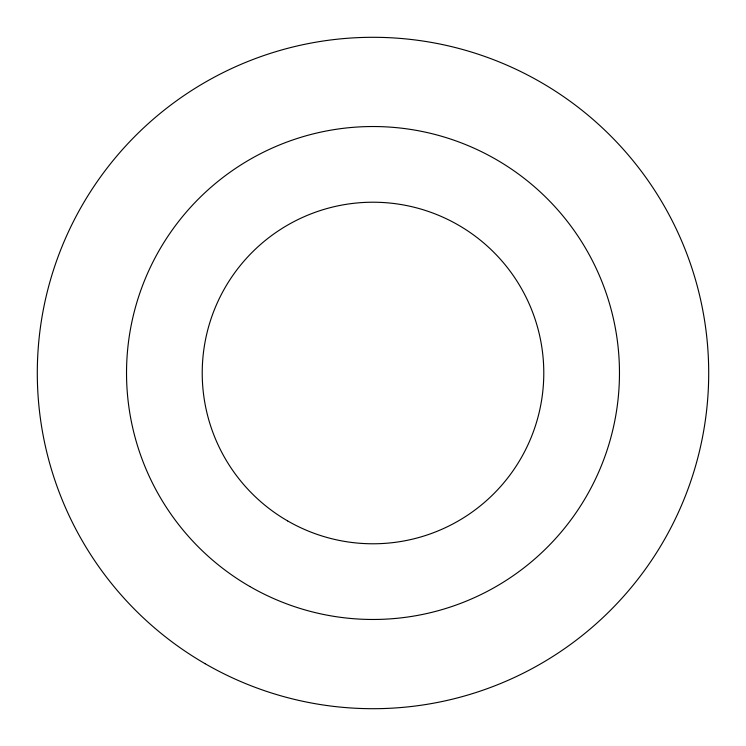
<?xml version="1.0" encoding="UTF-8"?>
<svg xmlns="http://www.w3.org/2000/svg" width="746" height="746" viewBox="0 0 746 746"><rect width="100%" height="100%" fill="white"/><g stroke="black" fill="none" stroke-linecap="round" stroke-linejoin="round"><path stroke-width="1.12" d="M205.15 663.726A335.7 335.7 0 0 0 708.7 373A335.7 335.7 0 0 0 205.15 82.274A335.7 335.7 0 0 0 205.15 663.726M287.611 520.904A170.787 170.787 0 0 0 543.787 373A170.787 170.787 0 0 0 287.611 225.096A170.787 170.787 0 0 0 287.611 520.904M249.761 586.449A246.469 246.469 0 0 0 619.469 373A246.469 246.469 0 0 0 249.761 159.551A246.469 246.469 0 0 0 249.761 586.449"/></g></svg>
